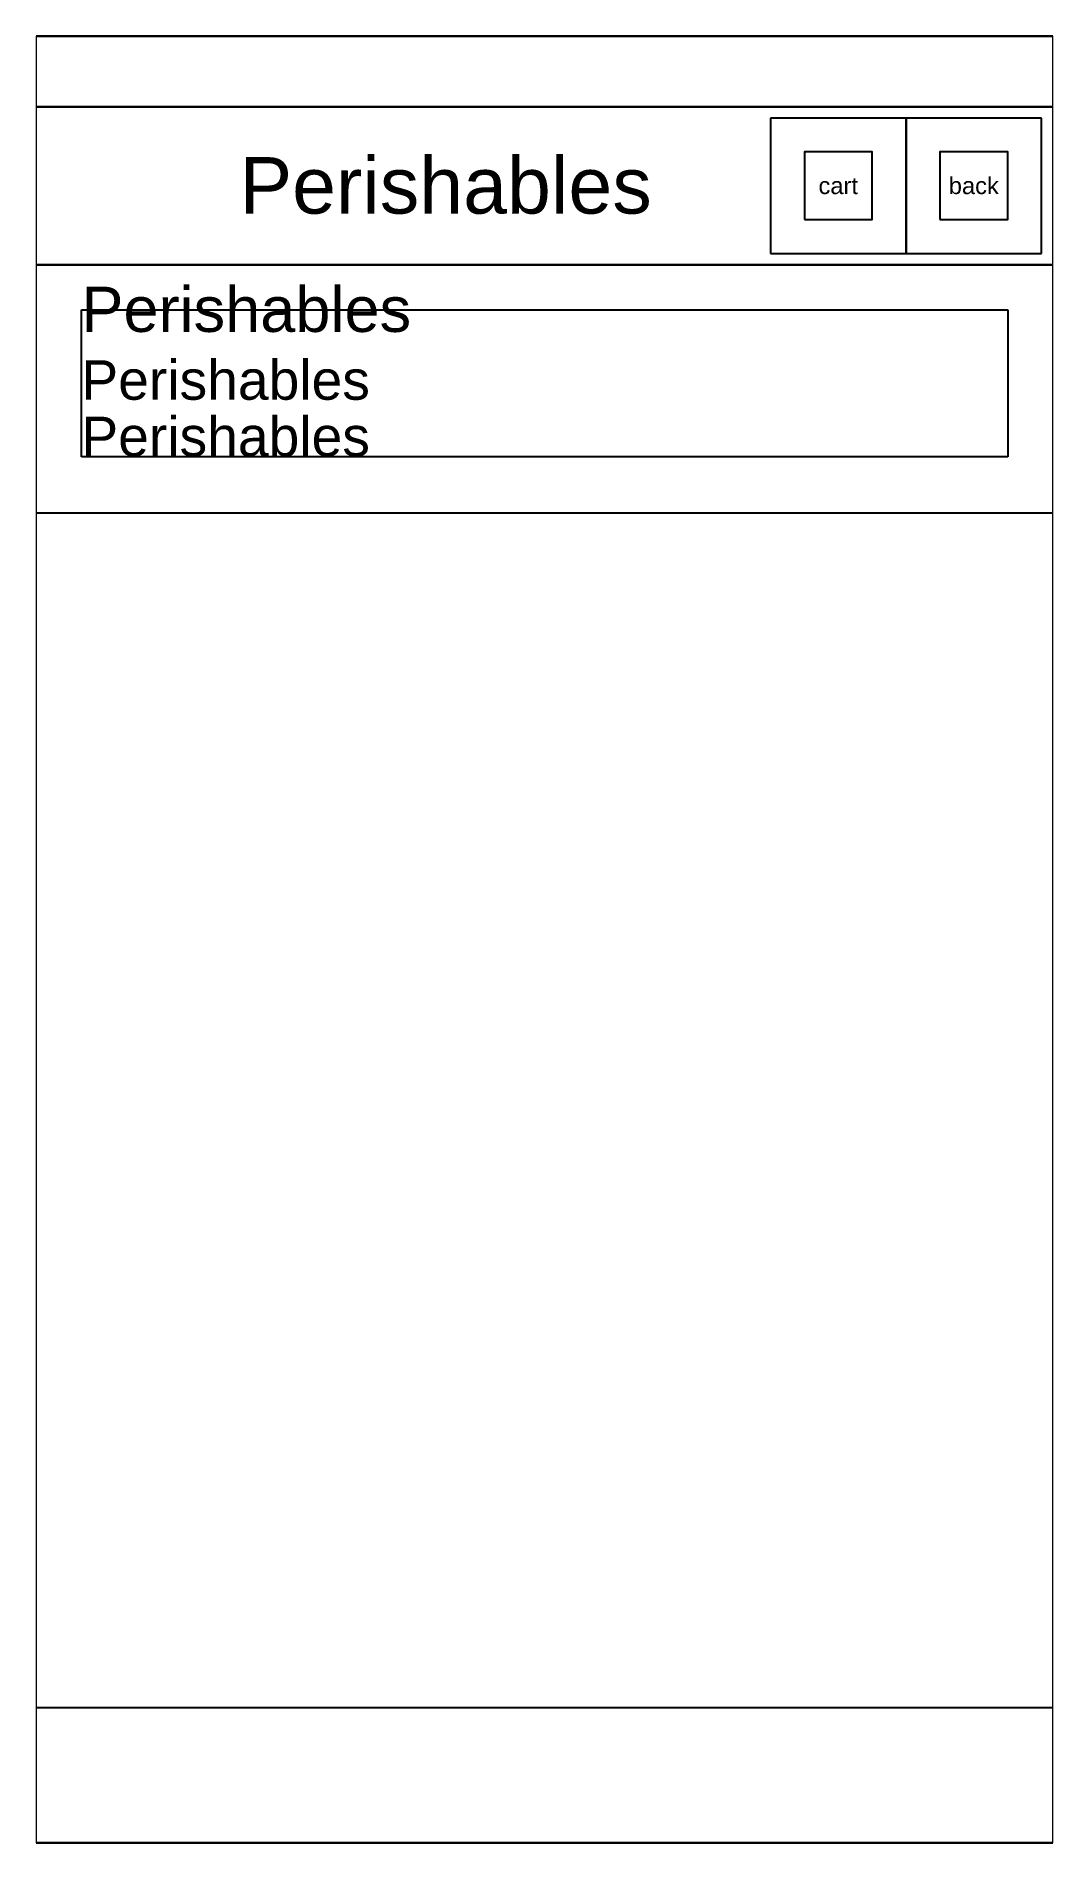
# Paper-space layout 'Layout1' of a CAD drawing. Header units: inches. Extents: x 4.08 to 6.77, y 1.32 to 6.11.
# The model-space entities are those that its viewports show. They can reach past a viewport. Long polylines and large blocks are cut down to what shows.
import ezdxf

# ---------------------------------------------------------------- set-up
doc = ezdxf.new("R2010")
doc.units = ezdxf.units.IN
doc.header["$LTSCALE"] = 0.5
doc.header["$MEASUREMENT"] = 0
doc.linetypes.add('DASHED', pattern=[0.75, 0.5, -0.25])
doc.layers.get('DEFPOINTS').update_dxf_attribs({"linetype": 'DASHED'})
doc.styles.get("Standard").update_dxf_attribs({"font": 'arial.ttf', "height": 16})

msp = doc.modelspace()

# ---------------------------------------------------------------- linework, layer by layer
for points in [[(0, 640), (360, 640), (360, 615), (0, 615)], [(0, 615), (360, 615), (360, 559), (0, 559)], [(272, 575), (296, 575), (296, 599), (272, 599)], [(320, 575), (344, 575), (344, 599), (320, 599)], [(0, 559), (360, 559), (360, 471), (0, 471)], [(0, 48), (360, 48), (360, 0), (0, 0)]]:
    msp.add_lwpolyline(points, close=True)
at = {"layer": 'DEFPOINTS'}
for points in [[(360, 640), (0, 640), (0, 0), (360, 0)], [(260, 563), (308, 563), (308, 611), (260, 611)], [(308, 563), (356, 563), (356, 611), (308, 611)], [(16, 543), (344, 543), (344, 491), (16, 491)]]:
    msp.add_lwpolyline(points, close=True, dxfattribs=at)

# ---------------------------------------------------------------- texts
for s, width, gutter_width, insert, char_height, attachment_point in [('Perishables', 143.761, 0.438, (72, 587), 20, 4), ('cart', 13.9713, 80, (284, 587), 6, 5), ('back', 13.9713, 80, (332, 587), 6, 5), ('Perishables', 143.761, 0.438, (16, 535), 16, 7), ('Perishables', 143.761, 0.438, (16, 511), 14, 7), ('Perishables', 143.761, 0.438, (16, 491), 14, 7)]:
    msp.add_mtext_dynamic_manual_height_columns(s, width=width, gutter_width=gutter_width, heights=[0], dxfattribs=dict(insert=insert, char_height=char_height, attachment_point=attachment_point))

psp = doc.layouts.get("Layout1")

# ---------------------------------------------------------------- viewports
at = {"layer": 'DEFPOINTS'}
psp.add_viewport(center=(5.4261, 3.7156), size=(2.6964, 4.79367), view_center_point=(180, 320), view_height=640, dxfattribs=at)

doc.saveas('drawing.dxf')
